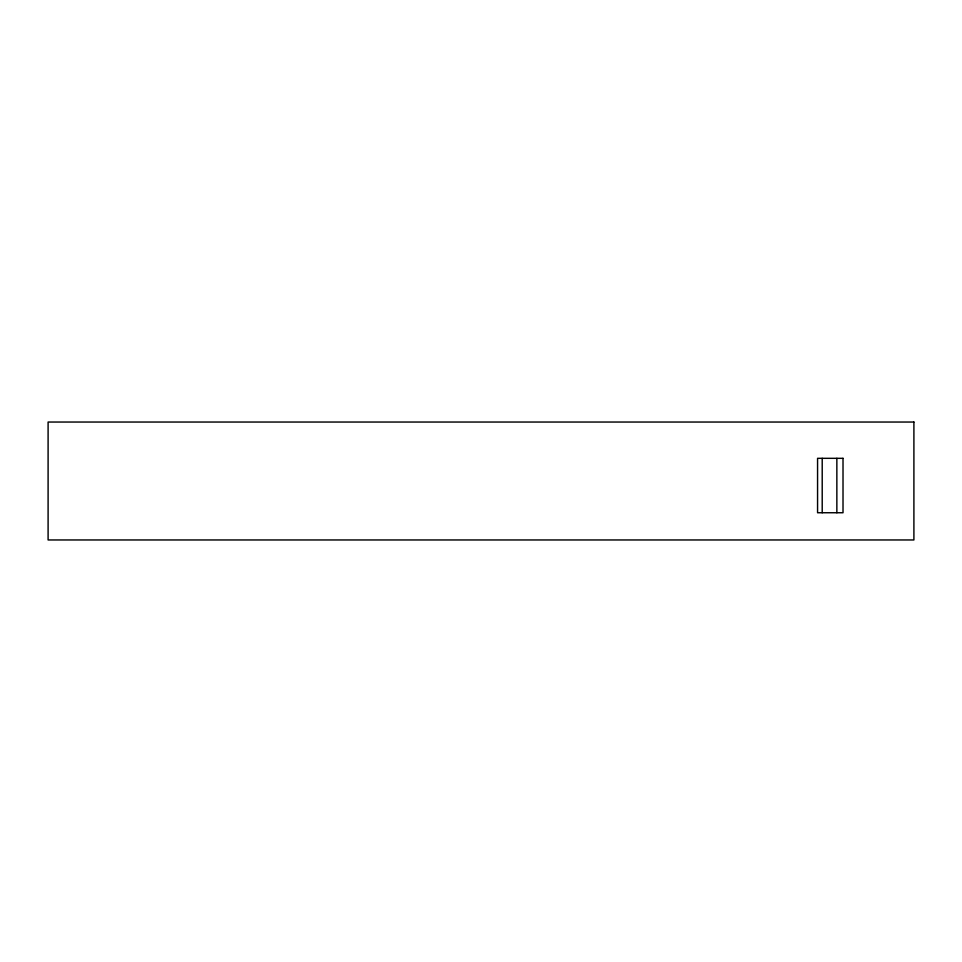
<?xml version="1.0" encoding="UTF-8"?>
<svg xmlns="http://www.w3.org/2000/svg" width="962" height="962" viewBox="0 0 962 962"><rect width="100%" height="100%" fill="white"/><g stroke="black" fill="none" stroke-linecap="round" stroke-linejoin="round"><path stroke-width="1.44" d="M836.856 458.321L836.856 512.746M822.209 458.321L822.209 512.746M913.9 422.041L48.1 422.041L48.1 539.959L913.9 539.959L913.9 422.041M843.013 458.321L817.568 458.321L817.568 512.746L843.013 512.746L843.013 458.321"/></g></svg>
